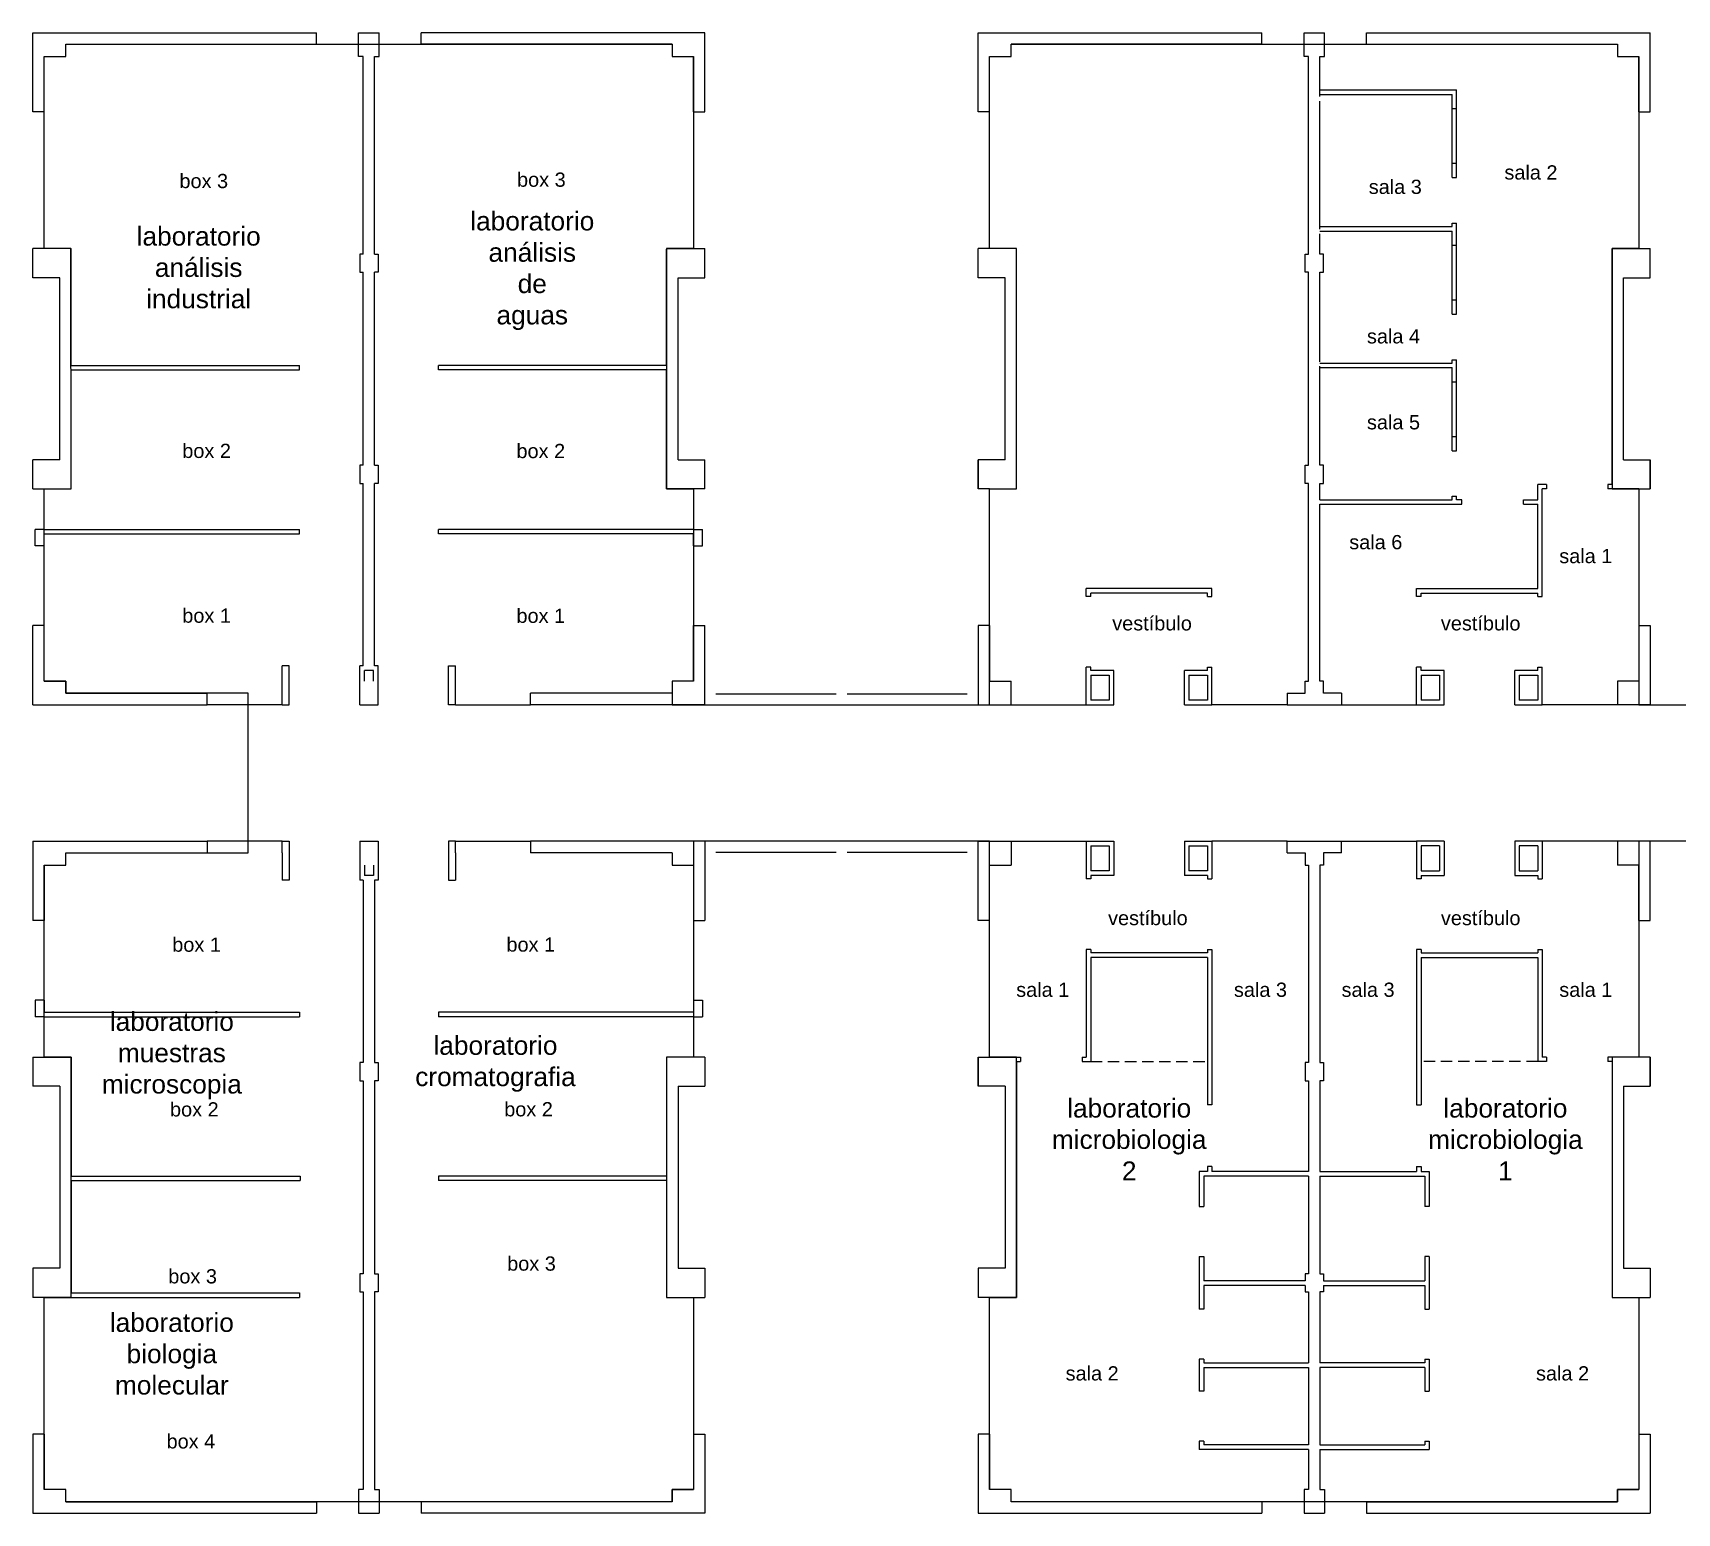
# Model space of a CAD drawing. Header units: metres. Extents: x -28.2 to 30.7, y -16.5 to 16.
# Drawn here: x -28.23 to 7.86, y -16.53 to 15.97 of the extents above; entities that cross this region are included whole.
import ezdxf

# ---------------------------------------------------------------- set-up
doc = ezdxf.new("R2010")
doc.units = ezdxf.units.M
doc.linetypes.add('TRAZOS2', pattern=[0.375, 0.25, -0.125])
for name, color, linetype in [('CAPAAUX', 5, 'Continuous'), ('CapaContorn', 7, 'Continuous'), ('CapaParets', 2, 'Continuous')]:
    doc.layers.add(name, color=color, linetype=linetype)

msp = doc.modelspace()

# ---------------------------------------------------------------- linework, layer by layer
at = {"layer": 'CapaContorn'}
msp.add_lwpolyline([(13.522, -1.782), (7.022, -1.782), (7.022, -6.518), (6.432, -6.518), (6.432, -11.795), (7.022, -11.795), (7.022, -16.012), (6.552, -16.012), (6.552, -16.282), (-6.758, -16.282), (-6.758, -16.012), (-7.228, -16.012), (-7.228, -11.795), (-6.638, -11.795), (-6.638, -6.518), (-7.228, -6.518), (-7.228, -1.782), (-13.728, -1.782), (-13.728, -6.519), (-14.318, -6.519), (-14.318, -11.795), (-13.728, -11.795), (-13.728, -16.012), (-14.198, -16.012), (-14.198, -16.282), (-27.508, -16.282), (-27.508, -16.012), (-27.978, -16.012), (-27.978, -11.797), (-27.388, -11.797), (-27.388, -6.519), (-27.978, -6.519), (-27.978, -2.302), (-27.508, -2.302), (-27.508, -2.032), (-27.508, -2.032), (-23.503, -2.032), (-23.503, 1.218), (-23.503, 1.468), (-27.508, 1.468), (-27.508, 1.738), (-27.978, 1.738), (-27.978, 5.955), (-27.388, 5.955), (-27.398, 11.233), (-27.978, 11.233), (-27.978, 15.448), (-27.978, 15.448), (-27.508, 15.448), (-27.508, 15.718), (-14.198, 15.718), (-14.198, 15.448), (-13.728, 15.448), (-13.728, 11.231), (-14.318, 11.231), (-14.318, 5.955), (-13.728, 5.955), (-13.728, 1.738), (-14.198, 1.738), (-14.198, 1.468), (-14.198, 1.218), (-7.228, 1.218), (-7.228, 5.955), (-6.638, 5.955), (-6.638, 11.231), (-7.228, 11.231), (-7.228, 15.448), (-6.758, 15.448), (-6.758, 15.718), (6.552, 15.718), (6.552, 15.448), (7.022, 15.448), (7.022, 11.231), (6.432, 11.231), (6.432, 5.955), (7.022, 5.955), (7.022, 1.218), (13.522, 1.218)], dxfattribs=at)
at = {"layer": 'CapaParets'}
for p, q in [((-28.228, 15.968), (-22.003, 15.968)), ((-28.228, 14.233), (-28.228, 15.968)), ((-22.003, 15.718), (-22.003, 15.968)), ((-21.078, 15.448), (-21.078, 15.968)), ((-21.078, 15.968), (-20.628, 15.968)), ((-21.078, 15.968), (-20.628, 15.968)), ((-20.628, 15.448), (-20.628, 15.968)), ((-19.703, 15.718), (-19.703, 15.968)), ((-13.478, 15.968), (-19.703, 15.968)), ((-13.478, 14.231), (-13.478, 15.968)), ((-7.478, 15.968), (-1.253, 15.968)), ((-7.478, 14.453), (-7.478, 15.968)), ((-1.253, 15.718), (-1.253, 15.968)), ((-0.328, 15.448), (-0.328, 15.968)), ((-0.328, 15.968), (0.122, 15.968)), ((-0.328, 15.968), (0.122, 15.968)), ((0.122, 15.448), (0.122, 15.968)), ((1.047, 15.718), (1.047, 15.968)), ((1.047, 15.968), (7.272, 15.968)), ((7.272, 15.001), (7.272, 15.968)), ((-27.508, 15.718), (-22.003, 15.718)), ((-27.508, 15.448), (-27.508, 15.718)), ((-14.198, 15.718), (-19.703, 15.718)), ((-14.198, 15.718), (-14.198, 15.448)), ((-1.253, 15.718), (-6.758, 15.718)), ((-6.758, 15.448), (-6.758, 15.718)), ((1.047, 15.718), (6.552, 15.718)), ((6.552, 15.718), (6.552, 15.448)), ((-27.978, 14.233), (-27.978, 15.448)), ((-27.978, 15.448), (-27.508, 15.448)), ((-20.978, 15.448), (-21.078, 15.448)), ((-20.978, 11.111), (-20.978, 15.448)), ((-20.728, 15.448), (-20.628, 15.448)), ((-20.728, 11.111), (-20.728, 15.448)), ((-14.198, 15.448), (-13.728, 15.448)), ((-13.728, 14.231), (-13.728, 15.448)), ((-7.228, 15.448), (-6.758, 15.448)), ((-7.228, 14.453), (-7.228, 15.448)), ((-0.228, 15.448), (-0.328, 15.448)), ((-0.228, 11.111), (-0.228, 15.448)), ((0.022, 15.448), (0.122, 15.448)), ((0.022, 14.568), (0.022, 15.448)), ((6.552, 15.448), (7.022, 15.448)), ((7.022, 15.001), (7.022, 15.448)), ((7.022, 14.231), (7.022, 15.001)), ((7.272, 14.231), (7.272, 15.001)), ((-7.478, 14.231), (-7.478, 14.453)), ((-7.228, 14.231), (-7.228, 14.453)), ((0.022, 14.718), (3.022, 14.718)), ((0.022, 14.618), (2.922, 14.618)), ((0.022, 11.658), (0.022, 14.468)), ((2.922, 12.793), (2.922, 14.618)), ((3.022, 12.793), (3.022, 14.718)), ((-27.978, 14.233), (-28.228, 14.233)), ((-13.728, 14.231), (-13.478, 14.231)), ((-7.228, 14.231), (-7.478, 14.231)), ((2.922, 14.306), (3.022, 14.306)), ((7.022, 14.231), (7.272, 14.231)), ((2.922, 13.106), (3.022, 13.106)), ((2.922, 12.793), (3.022, 12.793)), ((0.022, 11.718), (2.921, 11.718)), ((0.022, 11.618), (2.922, 11.618)), ((0.022, 11.111), (0.022, 11.558)), ((2.921, 11.718), (2.921, 11.793)), ((2.921, 11.793), (3.022, 11.793)), ((2.922, 9.793), (2.922, 11.618)), ((3.022, 9.793), (3.022, 11.793)), ((-28.228, 10.593), (-28.228, 11.233)), ((-27.978, 11.233), (-28.228, 11.233)), ((-27.978, 11.233), (-27.978, 11.233)), ((-27.398, 11.233), (-27.978, 11.233)), ((-27.398, 11.233), (-27.388, 11.223)), ((-27.388, 8.668), (-27.388, 11.223)), ((-14.318, 11.221), (-14.308, 11.231)), ((-14.318, 8.668), (-14.318, 11.221)), ((-14.308, 11.231), (-13.728, 11.231)), ((-13.728, 11.231), (-13.728, 11.231)), ((-13.728, 11.231), (-13.478, 11.231)), ((-13.478, 10.591), (-13.478, 11.231)), ((-7.478, 10.591), (-7.478, 11.231)), ((-7.228, 11.231), (-7.478, 11.231)), ((-6.638, 11.231), (-7.228, 11.231)), ((-7.228, 11.231), (-7.228, 11.231)), ((-6.638, 5.955), (-6.638, 11.231)), ((2.922, 11.306), (3.022, 11.306)), ((6.432, 6.055), (6.432, 11.231)), ((6.432, 11.231), (7.022, 11.231)), ((7.022, 11.231), (7.272, 11.231)), ((7.022, 11.231), (7.022, 11.231)), ((7.272, 10.591), (7.272, 11.231)), ((-20.978, 11.111), (-21.053, 11.111)), ((-21.053, 11.111), (-21.053, 10.711)), ((-20.728, 11.111), (-20.653, 11.111)), ((-20.653, 11.111), (-20.653, 10.711)), ((-0.303, 10.711), (-0.303, 11.111)), ((-0.303, 11.111), (-0.228, 11.111)), ((0.097, 11.111), (0.022, 11.111)), ((0.097, 10.711), (0.097, 11.111)), ((-27.638, 10.591), (-28.228, 10.591)), ((-27.638, 6.595), (-27.638, 10.593)), ((-21.053, 10.711), (-20.978, 10.711)), ((-20.978, 6.475), (-20.978, 10.711)), ((-20.728, 6.475), (-20.728, 10.711)), ((-20.653, 10.711), (-20.728, 10.711)), ((-14.068, 10.591), (-13.478, 10.591)), ((-14.068, 6.595), (-14.068, 10.591)), ((-6.888, 10.591), (-7.478, 10.591)), ((-6.888, 6.595), (-6.888, 10.591)), ((-0.228, 10.711), (-0.303, 10.711)), ((-0.228, 6.475), (-0.228, 10.711)), ((0.022, 8.748), (0.022, 10.711)), ((0.022, 10.711), (0.097, 10.711)), ((6.682, 10.591), (7.272, 10.591)), ((6.682, 6.595), (6.682, 10.591)), ((2.922, 10.106), (3.022, 10.106)), ((2.922, 9.793), (3.022, 9.793)), ((-27.388, 8.668), (-22.378, 8.668)), ((-22.378, 8.568), (-22.378, 8.668)), ((-19.328, 8.568), (-19.328, 8.668)), ((-14.318, 8.668), (-19.328, 8.668)), ((0.022, 8.718), (2.921, 8.718)), ((2.921, 8.718), (2.921, 8.793)), ((2.921, 8.793), (3.022, 8.793)), ((3.022, 6.793), (3.022, 8.793)), ((-27.388, 5.955), (-27.388, 8.568)), ((-27.388, 8.568), (-22.378, 8.568)), ((-14.318, 8.568), (-19.328, 8.568)), ((-14.318, 5.955), (-14.318, 8.568)), ((0.022, 6.475), (0.022, 8.648)), ((0.022, 8.618), (2.922, 8.618)), ((2.922, 6.793), (2.922, 8.618)), ((2.922, 8.306), (3.022, 8.306)), ((2.922, 7.106), (3.022, 7.106)), ((-27.638, 6.595), (-28.228, 6.595)), ((-28.228, 5.955), (-28.228, 6.595)), ((-14.068, 6.595), (-13.478, 6.595)), ((-13.478, 5.955), (-13.478, 6.595)), ((-6.888, 6.595), (-7.478, 6.595)), ((-7.478, 5.955), (-7.478, 6.595)), ((-7.478, 5.955), (-7.478, 6.595)), ((-7.478, 6.595), (-7.478, 5.955)), ((2.921, 6.793), (3.021, 6.793)), ((2.921, 6.793), (3.021, 6.793)), ((2.922, 6.793), (3.022, 6.793)), ((6.682, 6.595), (7.272, 6.595)), ((7.272, 5.955), (7.272, 6.595)), ((7.272, 6.595), (7.272, 5.955)), ((-20.978, 6.475), (-21.053, 6.475)), ((-21.053, 6.475), (-21.053, 6.075)), ((-20.728, 6.475), (-20.653, 6.475)), ((-20.653, 6.475), (-20.653, 6.075)), ((-0.303, 6.075), (-0.303, 6.475)), ((-0.303, 6.475), (-0.228, 6.475)), ((0.097, 6.475), (0.022, 6.475)), ((0.097, 6.075), (0.097, 6.475)), ((-28.228, 5.955), (-27.388, 5.955)), ((-21.053, 6.075), (-20.978, 6.075)), ((-20.978, 2.068), (-20.978, 6.075)), ((-20.728, 2.068), (-20.728, 6.075)), ((-20.653, 6.075), (-20.728, 6.075)), ((-13.478, 5.955), (-14.318, 5.955)), ((-7.228, 5.955), (-7.478, 5.955)), ((-7.228, 5.955), (-6.638, 5.955)), ((-7.228, 5.955), (-7.228, 5.955)), ((-0.228, 6.075), (-0.303, 6.075)), ((-0.228, 1.738), (-0.228, 6.075)), ((0.022, 6.075), (0.097, 6.075)), ((0.022, 5.718), (0.022, 6.075)), ((2.921, 5.718), (2.921, 5.793)), ((2.921, 5.793), (3.021, 5.793)), ((3.021, 5.718), (3.021, 5.793)), ((4.992, 6.055), (4.802, 6.055)), ((4.802, 5.718), (4.802, 6.055)), ((4.902, 3.593), (4.902, 5.955)), ((4.992, 5.955), (4.902, 5.955)), ((4.992, 6.055), (4.992, 5.955)), ((6.432, 6.055), (6.342, 6.055)), ((6.342, 6.055), (6.342, 5.955)), ((6.432, 5.955), (6.342, 5.955)), ((7.022, 5.955), (6.432, 5.955)), ((7.022, 5.955), (7.272, 5.955)), ((7.022, 5.955), (7.022, 5.955)), ((0.022, 5.718), (2.921, 5.718)), ((0.022, 1.738), (0.022, 5.618)), ((0.022, 5.618), (3.137, 5.618)), ((3.137, 5.718), (3.021, 5.718)), ((3.137, 5.618), (3.137, 5.718)), ((4.487, 5.618), (4.487, 5.718)), ((4.487, 5.718), (4.802, 5.718)), ((4.487, 5.618), (4.802, 5.618)), ((4.802, 3.768), (4.802, 5.618)), ((-27.978, 5.068), (-28.178, 5.068)), ((-28.178, 4.705), (-28.178, 5.068)), ((-27.978, 5.068), (-22.378, 5.068)), ((-22.378, 4.968), (-22.378, 5.068)), ((-19.328, 4.968), (-19.328, 5.068)), ((-13.728, 5.068), (-19.328, 5.068)), ((-13.728, 5.068), (-13.528, 5.068)), ((-13.528, 4.705), (-13.528, 5.068)), ((-27.978, 4.705), (-28.178, 4.705)), ((-27.978, 4.705), (-27.978, 4.968)), ((-27.978, 4.968), (-22.378, 4.968)), ((-13.728, 4.968), (-19.328, 4.968)), ((-13.728, 4.705), (-13.728, 4.968)), ((-13.728, 4.705), (-13.528, 4.705)), ((-5.108, 3.593), (-5.108, 3.768)), ((-2.348, 3.768), (-5.108, 3.768)), ((-5.008, 3.593), (-5.008, 3.668)), ((-2.448, 3.668), (-5.008, 3.668)), ((-2.448, 3.593), (-2.448, 3.668)), ((-2.348, 3.593), (-2.348, 3.768)), ((2.142, 3.768), (4.802, 3.768)), ((2.142, 3.593), (2.142, 3.768)), ((2.242, 3.668), (4.802, 3.668)), ((2.242, 3.593), (2.242, 3.668)), ((4.802, 3.593), (4.802, 3.668)), ((-5.008, 3.593), (-5.108, 3.593)), ((-2.448, 3.593), (-2.348, 3.593)), ((2.242, 3.593), (2.142, 3.593)), ((4.802, 3.593), (4.902, 3.593)), ((-28.228, 1.218), (-28.228, 2.955)), ((-27.978, 2.955), (-28.228, 2.955)), ((-27.978, 1.738), (-27.978, 2.955)), ((-13.728, 1.738), (-13.728, 2.955)), ((-13.728, 2.955), (-13.478, 2.955)), ((-13.478, 1.218), (-13.478, 2.955)), ((-7.228, 2.955), (-7.478, 2.955)), ((-7.478, 2.955), (-7.478, 2.185)), ((-7.228, 2.955), (-7.228, 2.185)), ((7.022, 2.955), (7.022, 2.733)), ((7.022, 2.955), (7.272, 2.955)), ((7.272, 2.955), (7.272, 2.733)), ((7.022, 2.733), (7.022, 1.738)), ((7.272, 2.733), (7.272, 1.218)), ((-7.478, 2.185), (-7.478, 1.218)), ((-7.228, 2.185), (-7.228, 1.738)), ((-22.753, 1.468), (-22.753, 2.068)), ((-22.603, 2.068), (-22.753, 2.068)), ((-22.603, 1.218), (-22.603, 2.068)), ((-20.978, 2.068), (-21.053, 2.068)), ((-21.053, 1.218), (-21.053, 2.068)), ((-20.753, 1.968), (-20.953, 1.968)), ((-20.953, 1.738), (-20.953, 1.968)), ((-20.753, 1.738), (-20.753, 1.968)), ((-20.653, 2.068), (-20.728, 2.068)), ((-20.653, 1.218), (-20.653, 2.068)), ((-19.103, 1.218), (-19.103, 2.068)), ((-19.103, 2.068), (-18.953, 2.068)), ((-18.953, 1.468), (-18.953, 2.068)), ((-5.108, 1.468), (-5.108, 2.043)), ((-5.008, 2.043), (-5.108, 2.043)), ((-5.008, 1.968), (-5.008, 2.043)), ((-4.503, 1.968), (-5.008, 1.968)), ((-5.008, 1.868), (-5.008, 1.318)), ((-5.008, 1.868), (-4.603, 1.868)), ((-4.603, 1.868), (-4.603, 1.318)), ((-4.503, 1.218), (-4.503, 1.968)), ((-2.448, 1.968), (-2.953, 1.968)), ((-2.953, 1.218), (-2.953, 1.968)), ((-2.853, 1.868), (-2.853, 1.318)), ((-2.853, 1.868), (-2.448, 1.868)), ((-2.448, 1.968), (-2.448, 2.043)), ((-2.448, 2.043), (-2.348, 2.043)), ((-2.448, 1.868), (-2.448, 1.318)), ((-2.348, 1.468), (-2.348, 2.043)), ((2.142, 1.468), (2.142, 2.043)), ((2.242, 2.043), (2.142, 2.043)), ((2.242, 1.968), (2.242, 2.043)), ((2.747, 1.968), (2.242, 1.968)), ((2.242, 1.868), (2.242, 1.318)), ((2.242, 1.868), (2.647, 1.868)), ((2.647, 1.868), (2.647, 1.318)), ((2.747, 1.218), (2.747, 1.968)), ((4.802, 1.968), (4.297, 1.968)), ((4.297, 1.218), (4.297, 1.968)), ((4.397, 1.868), (4.397, 1.318)), ((4.397, 1.868), (4.802, 1.868)), ((4.802, 1.968), (4.802, 2.043)), ((4.802, 2.043), (4.902, 2.043)), ((4.802, 1.868), (4.802, 1.318)), ((4.902, 1.468), (4.902, 2.043)), ((-27.978, 1.738), (-27.508, 1.738)), ((-27.508, 1.738), (-27.508, 1.468)), ((-27.508, 1.468), (-24.403, 1.468)), ((-24.403, 1.218), (-24.403, 1.468)), ((-22.753, 1.218), (-22.753, 1.468)), ((-22.753, 1.468), (-22.753, 1.468)), ((-18.953, 1.218), (-18.953, 1.468)), ((-18.953, 1.468), (-18.953, 1.468)), ((-14.198, 1.468), (-17.303, 1.468)), ((-17.303, 1.218), (-17.303, 1.468)), ((-13.728, 1.738), (-14.198, 1.738)), ((-14.198, 1.738), (-14.198, 1.468)), ((-13.238, 1.458), (-10.598, 1.458)), ((-10.358, 1.458), (-7.718, 1.458)), ((-7.228, 1.738), (-6.758, 1.738)), ((-6.758, 1.218), (-6.758, 1.738)), ((-5.108, 1.218), (-5.108, 1.468)), ((-2.348, 1.218), (-2.348, 1.468)), ((-0.698, 1.468), (-0.698, 1.218)), ((-0.698, 1.468), (-0.303, 1.468)), ((-0.303, 1.468), (-0.303, 1.738)), ((-0.303, 1.738), (-0.228, 1.738)), ((0.097, 1.738), (0.022, 1.738)), ((0.097, 1.468), (0.097, 1.738)), ((0.492, 1.468), (0.097, 1.468)), ((0.492, 1.468), (0.492, 1.218)), ((2.142, 1.218), (2.142, 1.468)), ((4.902, 1.218), (4.902, 1.468)), ((7.022, 1.738), (6.552, 1.738)), ((6.552, 1.738), (6.552, 1.218)), ((-28.228, 1.218), (-24.403, 1.218)), ((-22.753, 1.218), (-24.403, 1.218)), ((-22.753, 1.218), (-22.603, 1.218)), ((-21.053, 1.218), (-20.653, 1.218)), ((-18.953, 1.218), (-19.103, 1.218)), ((-18.953, 1.218), (-17.303, 1.218)), ((-13.478, 1.218), (-17.303, 1.218)), ((-7.478, 1.218), (-6.758, 1.218)), ((-6.758, 1.218), (-5.108, 1.218)), ((-5.108, 1.218), (-4.503, 1.218)), ((-4.603, 1.318), (-5.008, 1.318)), ((-2.953, 1.218), (-2.348, 1.218)), ((-2.448, 1.318), (-2.853, 1.318)), ((-0.698, 1.218), (-2.348, 1.218)), ((-0.698, 1.218), (0.492, 1.218)), ((0.492, 1.218), (2.142, 1.218)), ((2.142, 1.218), (2.747, 1.218)), ((2.647, 1.318), (2.242, 1.318)), ((4.297, 1.218), (4.902, 1.218)), ((4.802, 1.318), (4.397, 1.318)), ((6.552, 1.218), (4.902, 1.218)), ((7.272, 1.218), (6.552, 1.218)), ((-28.228, -1.782), (-24.403, -1.782)), ((-28.228, -1.782), (-28.228, -3.519)), ((-24.403, -1.782), (-24.403, -2.032)), ((-22.753, -1.782), (-24.403, -1.782)), ((-22.753, -2.032), (-22.753, -1.782)), ((-22.753, -1.782), (-22.603, -1.782)), ((-22.603, -1.782), (-22.603, -2.632)), ((-21.053, -1.782), (-20.653, -1.782)), ((-21.053, -1.782), (-21.053, -2.632)), ((-20.653, -1.782), (-20.653, -2.632)), ((-19.103, -1.782), (-19.103, -2.632)), ((-18.953, -1.782), (-19.103, -1.782)), ((-18.953, -2.032), (-18.953, -1.782)), ((-18.953, -1.782), (-17.303, -1.782)), ((-13.478, -1.782), (-17.303, -1.782)), ((-17.303, -1.782), (-17.303, -2.032)), ((-13.478, -1.782), (-13.478, -3.519)), ((-7.478, -1.782), (-6.758, -1.782)), ((-7.478, -2.749), (-7.478, -1.782)), ((-6.758, -1.782), (-6.758, -2.302)), ((-6.758, -1.782), (-5.108, -1.782)), ((-5.108, -1.782), (-5.108, -2.607)), ((-5.108, -1.782), (-4.503, -1.782)), ((-4.503, -1.782), (-4.503, -2.532)), ((-2.953, -1.782), (-2.348, -1.782)), ((-2.953, -1.782), (-2.953, -2.532)), ((-2.348, -1.782), (-2.348, -2.032)), ((-0.698, -1.782), (-2.348, -1.782)), ((-0.698, -2.032), (-0.698, -1.782)), ((-0.698, -1.782), (0.492, -1.782)), ((0.492, -1.782), (2.142, -1.782)), ((0.492, -2.032), (0.492, -1.782)), ((2.747, -1.782), (2.142, -1.782)), ((2.142, -1.782), (2.142, -2.032)), ((2.747, -1.782), (2.747, -2.532)), ((4.902, -1.782), (4.297, -1.782)), ((4.297, -1.782), (4.297, -2.532)), ((4.902, -1.782), (4.902, -2.607)), ((6.552, -1.782), (4.902, -1.782)), ((6.552, -1.782), (6.552, -2.302)), ((7.272, -1.782), (6.552, -1.782)), ((7.272, -2.749), (7.272, -1.782)), ((-27.508, -2.032), (-24.403, -2.032)), ((-27.508, -2.302), (-27.508, -2.032)), ((-22.753, -2.032), (-22.753, -2.032)), ((-22.753, -2.032), (-22.753, -2.632)), ((-18.953, -2.032), (-18.953, -2.632)), ((-18.953, -2.032), (-18.953, -2.032)), ((-14.198, -2.032), (-17.303, -2.032)), ((-14.198, -2.032), (-14.198, -2.302)), ((-13.238, -2.022), (-10.598, -2.022)), ((-10.358, -2.022), (-7.718, -2.022)), ((-5.008, -1.882), (-5.008, -2.432)), ((-5.008, -1.882), (-4.603, -1.882)), ((-4.603, -1.882), (-4.603, -2.432)), ((-2.853, -1.882), (-2.853, -2.432)), ((-2.853, -1.882), (-2.448, -1.882)), ((-2.448, -1.882), (-2.448, -2.432)), ((-2.348, -2.032), (-2.348, -2.607)), ((-0.698, -2.032), (-0.303, -2.032)), ((-0.303, -2.032), (-0.303, -2.302)), ((0.492, -2.032), (0.097, -2.032)), ((0.097, -2.032), (0.097, -2.302)), ((2.142, -2.032), (2.142, -2.607)), ((2.647, -1.882), (2.242, -1.882)), ((2.242, -1.882), (2.242, -2.432)), ((2.647, -1.882), (2.647, -2.432)), ((4.802, -1.882), (4.397, -1.882)), ((4.397, -1.882), (4.397, -2.432)), ((4.802, -1.882), (4.802, -2.432)), ((-27.978, -2.302), (-27.508, -2.302)), ((-27.978, -2.302), (-27.978, -3.519)), ((-20.953, -2.302), (-20.953, -2.532)), ((-20.753, -2.302), (-20.753, -2.532)), ((-14.198, -2.302), (-13.728, -2.302)), ((-13.728, -2.302), (-13.728, -3.519)), ((-7.228, -2.302), (-6.758, -2.302)), ((-7.228, -2.749), (-7.228, -2.302)), ((-4.603, -2.432), (-5.008, -2.432)), ((-2.448, -2.432), (-2.853, -2.432)), ((-0.303, -2.302), (-0.228, -2.302)), ((-0.228, -2.302), (-0.228, -6.639)), ((0.022, -2.302), (0.022, -6.639)), ((0.097, -2.302), (0.022, -2.302)), ((2.242, -2.432), (2.647, -2.432)), ((4.397, -2.432), (4.802, -2.432)), ((7.022, -2.302), (6.552, -2.302)), ((7.022, -2.749), (7.022, -2.302)), ((-22.603, -2.632), (-22.753, -2.632)), ((-20.978, -2.632), (-21.053, -2.632)), ((-20.978, -2.632), (-20.978, -6.639)), ((-20.753, -2.532), (-20.953, -2.532)), ((-20.653, -2.632), (-20.728, -2.632)), ((-20.728, -2.632), (-20.728, -6.639)), ((-19.103, -2.632), (-18.953, -2.632)), ((-7.478, -3.519), (-7.478, -2.749)), ((-7.228, -3.519), (-7.228, -2.749)), ((-5.008, -2.607), (-5.108, -2.607)), ((-5.008, -2.532), (-5.008, -2.607)), ((-4.503, -2.532), (-5.008, -2.532)), ((-2.448, -2.532), (-2.953, -2.532)), ((-2.448, -2.532), (-2.448, -2.607)), ((-2.448, -2.607), (-2.348, -2.607)), ((2.242, -2.607), (2.142, -2.607)), ((2.242, -2.532), (2.747, -2.532)), ((2.242, -2.532), (2.242, -2.607)), ((4.297, -2.532), (4.802, -2.532)), ((4.802, -2.532), (4.802, -2.607)), ((4.802, -2.607), (4.902, -2.607)), ((7.022, -3.519), (7.022, -2.749)), ((7.272, -3.519), (7.272, -2.749)), ((-27.978, -3.519), (-28.228, -3.519)), ((-13.728, -3.519), (-13.478, -3.519)), ((-7.228, -3.518), (-7.478, -3.518)), ((7.022, -3.518), (7.272, -3.518)), ((-5.108, -4.157), (-5.108, -6.518)), ((-5.008, -4.157), (-5.108, -4.157)), ((-5.008, -4.157), (-5.008, -4.232)), ((-2.448, -4.232), (-5.008, -4.232)), ((-2.448, -4.157), (-2.348, -4.157)), ((-2.448, -4.157), (-2.448, -4.232)), ((-2.348, -4.157), (-2.348, -7.571)), ((2.142, -4.157), (2.142, -7.571)), ((2.242, -4.157), (2.142, -4.157)), ((2.242, -4.157), (2.242, -4.232)), ((2.242, -4.232), (4.802, -4.232)), ((4.802, -4.157), (4.902, -4.157)), ((4.802, -4.157), (4.802, -4.232)), ((4.902, -4.157), (4.902, -6.518)), ((-5.008, -4.332), (-5.008, -6.618)), ((-2.448, -4.332), (-5.008, -4.332)), ((-2.448, -4.332), (-2.448, -7.571)), ((2.242, -4.332), (2.242, -7.571)), ((2.242, -4.332), (4.802, -4.332)), ((4.802, -4.332), (4.802, -6.618)), ((-27.978, -5.269), (-28.178, -5.269)), ((-28.178, -5.269), (-28.178, -5.632)), ((-27.978, -5.269), (-27.978, -5.532)), ((-13.728, -5.269), (-13.728, -5.532)), ((-13.728, -5.269), (-13.528, -5.269)), ((-13.528, -5.269), (-13.528, -5.632)), ((-27.978, -5.632), (-28.178, -5.632)), ((-27.978, -5.532), (-22.378, -5.532)), ((-27.978, -5.632), (-22.378, -5.632)), ((-22.378, -5.532), (-22.378, -5.632)), ((-13.728, -5.532), (-19.328, -5.532)), ((-19.328, -5.532), (-19.328, -5.632)), ((-13.728, -5.632), (-19.328, -5.632)), ((-13.728, -5.632), (-13.528, -5.632)), ((-28.228, -6.519), (-27.388, -6.519)), ((-28.228, -6.519), (-28.228, -7.159)), ((-28.228, -6.519), (-28.228, -7.159)), ((-27.388, -6.519), (-27.388, -9.132)), ((-20.978, -6.639), (-21.053, -6.639)), ((-21.053, -6.639), (-21.053, -7.039)), ((-20.728, -6.639), (-20.653, -6.639)), ((-20.653, -6.639), (-20.653, -7.039)), ((-14.318, -6.519), (-14.318, -9.132)), ((-13.478, -6.519), (-14.318, -6.519)), ((-13.478, -6.519), (-13.478, -7.159)), ((-7.478, -6.518), (-6.548, -6.518)), ((-7.478, -7.159), (-7.478, -6.518)), ((-7.478, -6.519), (-7.478, -7.159)), ((-7.478, -6.519), (-7.478, -7.159)), ((-7.478, -6.519), (-7.478, -7.159)), ((-6.638, -6.618), (-6.638, -11.795)), ((-6.638, -6.618), (-6.548, -6.618)), ((-6.548, -6.518), (-6.548, -6.618)), ((-5.198, -6.518), (-5.198, -6.618)), ((-5.198, -6.518), (-5.108, -6.518)), ((-5.198, -6.618), (-5.008, -6.618)), ((-0.228, -6.639), (-0.303, -6.639)), ((-0.303, -6.639), (-0.303, -7.039)), ((0.022, -6.639), (0.097, -6.639)), ((0.097, -6.639), (0.097, -7.039)), ((4.992, -6.618), (4.802, -6.618)), ((4.992, -6.518), (4.902, -6.518)), ((4.992, -6.518), (4.992, -6.618)), ((7.272, -6.518), (6.342, -6.518)), ((6.342, -6.518), (6.342, -6.618)), ((6.432, -6.618), (6.342, -6.618)), ((6.432, -6.619), (6.432, -11.795)), ((7.272, -6.518), (7.272, -7.159)), ((7.272, -7.159), (7.272, -6.518)), ((-27.638, -7.159), (-28.228, -7.159)), ((-27.638, -7.159), (-27.638, -11.157)), ((-21.053, -7.039), (-20.978, -7.039)), ((-20.978, -7.039), (-20.978, -11.275)), ((-20.653, -7.039), (-20.728, -7.039)), ((-20.728, -7.039), (-20.728, -11.275)), ((-14.068, -7.159), (-14.068, -11.155)), ((-14.068, -7.159), (-13.478, -7.159)), ((-6.888, -7.159), (-7.478, -7.159)), ((-6.888, -7.159), (-6.888, -11.155)), ((-0.303, -7.039), (-0.228, -7.039)), ((-0.228, -7.039), (-0.228, -9.032)), ((0.097, -7.039), (0.022, -7.039)), ((0.022, -7.039), (0.022, -9.032)), ((6.682, -7.159), (6.682, -11.155)), ((6.682, -7.159), (7.272, -7.159)), ((-2.348, -7.571), (-2.448, -7.571)), ((2.142, -7.571), (2.242, -7.571)), ((-2.348, -8.921), (-2.448, -8.921)), ((-2.448, -8.921), (-2.448, -9.032)), ((-2.348, -8.921), (-2.348, -9.032)), ((2.142, -8.921), (2.242, -8.921)), ((2.142, -8.921), (2.142, -9.032)), ((2.242, -8.921), (2.242, -9.032)), ((-27.388, -9.132), (-22.358, -9.132)), ((-27.388, -9.232), (-27.388, -11.697)), ((-27.388, -9.232), (-22.358, -9.232)), ((-22.358, -9.132), (-22.358, -9.232)), ((-20.978, -9.132), (-20.978, -9.232)), ((-14.318, -9.132), (-19.328, -9.132)), ((-19.328, -9.132), (-19.328, -9.232)), ((-14.318, -9.232), (-19.328, -9.232)), ((-14.318, -9.232), (-14.318, -11.795)), ((-2.448, -9.032), (-2.628, -9.032)), ((-2.628, -9.032), (-2.628, -9.799)), ((-0.228, -9.132), (-2.528, -9.132)), ((-2.528, -9.132), (-2.528, -9.799)), ((-0.228, -9.032), (-2.348, -9.032)), ((-0.228, -9.132), (-0.228, -11.275)), ((0.022, -9.032), (2.142, -9.032)), ((0.022, -9.132), (0.022, -11.275)), ((0.022, -9.132), (2.322, -9.132)), ((2.242, -9.032), (2.422, -9.032)), ((2.322, -9.132), (2.322, -9.799)), ((2.422, -9.032), (2.422, -9.799)), ((-2.628, -9.799), (-2.528, -9.799)), ((2.422, -9.799), (2.322, -9.799)), ((-27.638, -11.155), (-28.228, -11.155)), ((-28.228, -11.157), (-28.228, -11.797)), ((-14.068, -11.155), (-13.478, -11.155)), ((-13.478, -11.155), (-13.478, -11.795)), ((-6.888, -11.155), (-7.478, -11.155)), ((-7.478, -11.155), (-7.478, -11.795)), ((-2.628, -10.899), (-2.528, -10.899)), ((-2.628, -10.899), (-2.628, -12.053)), ((-2.528, -10.899), (-2.528, -11.432)), ((2.422, -10.899), (2.322, -10.899)), ((2.322, -10.899), (2.322, -11.432)), ((2.422, -10.899), (2.422, -12.053)), ((6.682, -11.155), (7.272, -11.155)), ((7.272, -11.155), (7.272, -11.795)), ((-20.978, -11.275), (-21.053, -11.275)), ((-21.053, -11.275), (-21.053, -11.675)), ((-20.728, -11.275), (-20.653, -11.275)), ((-20.653, -11.275), (-20.653, -11.675)), ((-0.303, -11.432), (-2.528, -11.432)), ((-0.303, -11.532), (-2.528, -11.532)), ((-2.528, -11.532), (-2.528, -12.053)), ((-0.228, -11.275), (-0.303, -11.275)), ((-0.303, -11.275), (-0.303, -11.432)), ((-0.303, -11.532), (-0.303, -11.675)), ((0.022, -11.275), (0.097, -11.275)), ((0.097, -11.275), (0.097, -11.432)), ((0.097, -11.432), (2.322, -11.432)), ((0.097, -11.532), (2.322, -11.532)), ((0.097, -11.532), (0.097, -11.675)), ((2.322, -11.532), (2.322, -12.053)), ((-27.978, -11.797), (-28.228, -11.797)), ((-27.388, -11.797), (-27.978, -11.797)), ((-27.978, -11.797), (-27.978, -11.797)), ((-27.388, -11.695), (-22.378, -11.695)), ((-27.388, -11.795), (-22.378, -11.795)), ((-22.378, -11.695), (-22.378, -11.795)), ((-21.053, -11.675), (-20.978, -11.675)), ((-20.978, -11.675), (-20.978, -16.012)), ((-20.978, -11.695), (-20.978, -11.795)), ((-20.653, -11.675), (-20.728, -11.675)), ((-20.728, -11.675), (-20.728, -16.012)), ((-14.318, -11.795), (-13.728, -11.795)), ((-13.728, -11.795), (-13.728, -11.795)), ((-13.728, -11.795), (-13.478, -11.795)), ((-7.228, -11.795), (-7.478, -11.795)), ((-6.638, -11.795), (-7.228, -11.795)), ((-7.228, -11.795), (-7.228, -11.795)), ((-0.303, -11.675), (-0.228, -11.675)), ((-0.228, -11.675), (-0.228, -13.232)), ((0.097, -11.675), (0.022, -11.675)), ((0.022, -11.675), (0.022, -13.232)), ((6.432, -11.795), (7.022, -11.795)), ((7.022, -11.795), (7.272, -11.795)), ((7.022, -11.795), (7.022, -11.795)), ((-2.528, -12.053), (-2.628, -12.053)), ((2.322, -12.053), (2.422, -12.053)), ((-2.528, -13.153), (-2.628, -13.153)), ((-2.628, -13.153), (-2.628, -13.853)), ((-2.528, -13.153), (-2.528, -13.232)), ((-2.528, -13.232), (-0.228, -13.232)), ((-2.528, -13.332), (-0.228, -13.332)), ((-2.528, -13.332), (-2.528, -13.853)), ((-0.228, -13.332), (-0.228, -15.032)), ((2.322, -13.232), (0.022, -13.232)), ((2.322, -13.332), (0.022, -13.332)), ((0.022, -13.332), (0.022, -15.032)), ((2.322, -13.153), (2.422, -13.153)), ((2.322, -13.153), (2.322, -13.232)), ((2.322, -13.332), (2.322, -13.853)), ((2.422, -13.153), (2.422, -13.853)), ((-2.528, -13.853), (-2.628, -13.853)), ((2.322, -13.853), (2.422, -13.853)), ((-13.728, -14.795), (-13.478, -14.795)), ((-13.728, -14.795), (-13.728, -16.012)), ((-13.478, -14.795), (-13.478, -16.532)), ((-7.228, -14.795), (-7.478, -14.795)), ((-7.478, -14.795), (-7.478, -15.017)), ((-7.228, -14.795), (-7.228, -15.017)), ((7.022, -14.795), (7.022, -15.565)), ((7.022, -14.795), (7.272, -14.795)), ((7.272, -14.795), (7.272, -15.565)), ((-27.978, -14.797), (-28.228, -14.797)), ((-28.228, -14.797), (-28.228, -16.532)), ((-27.978, -14.797), (-27.978, -16.012)), ((-7.478, -15.017), (-7.478, -16.532)), ((-7.228, -15.017), (-7.228, -16.012)), ((-2.528, -14.953), (-2.628, -14.953)), ((-2.628, -14.953), (-2.628, -15.132)), ((-0.228, -15.132), (-2.628, -15.132)), ((-2.528, -14.953), (-2.528, -15.032)), ((-0.228, -15.032), (-2.528, -15.032)), ((-0.228, -15.132), (-0.228, -16.012)), ((0.022, -15.032), (2.322, -15.032)), ((0.022, -15.132), (2.422, -15.132)), ((0.022, -15.132), (0.022, -16.012)), ((2.322, -14.953), (2.422, -14.953)), ((2.322, -14.953), (2.322, -15.032)), ((2.422, -14.953), (2.422, -15.132)), ((7.022, -15.565), (7.022, -16.012)), ((7.272, -15.565), (7.272, -16.532)), ((-27.508, -16.012), (-27.978, -16.012)), ((-27.508, -16.282), (-27.508, -16.012)), ((-21.078, -16.012), (-21.078, -16.532)), ((-20.978, -16.012), (-21.078, -16.012)), ((-20.728, -16.012), (-20.628, -16.012)), ((-20.628, -16.012), (-20.628, -16.532)), ((-14.198, -16.282), (-14.198, -16.012)), ((-14.198, -16.012), (-13.728, -16.012)), ((-6.758, -16.012), (-7.228, -16.012)), ((-6.758, -16.282), (-6.758, -16.012)), ((-0.328, -16.012), (-0.328, -16.532)), ((-0.228, -16.012), (-0.328, -16.012)), ((0.022, -16.012), (0.122, -16.012)), ((0.122, -16.012), (0.122, -16.532)), ((6.552, -16.282), (6.552, -16.012)), ((6.552, -16.012), (7.022, -16.012)), ((-28.228, -16.532), (-22.003, -16.532)), ((-27.508, -16.282), (-22.003, -16.282)), ((-22.003, -16.282), (-22.003, -16.532)), ((-21.078, -16.532), (-20.628, -16.532)), ((-14.198, -16.282), (-19.703, -16.282)), ((-19.703, -16.282), (-19.703, -16.532)), ((-13.478, -16.532), (-19.703, -16.532)), ((-7.478, -16.532), (-1.253, -16.532)), ((-1.253, -16.282), (-6.758, -16.282)), ((-1.253, -16.282), (-1.253, -16.532)), ((-0.328, -16.532), (0.122, -16.532)), ((1.047, -16.282), (6.552, -16.282)), ((1.047, -16.282), (1.047, -16.532)), ((1.047, -16.532), (7.272, -16.532))]:
    msp.add_line(p, q, dxfattribs=at)
at = {"layer": 'CapaParets', "linetype": 'TRAZOS2'}
for p, q in [((-5.008, -6.618), (-2.448, -6.618)), ((4.802, -6.618), (2.242, -6.618))]:
    msp.add_line(p, q, dxfattribs=at)

# ---------------------------------------------------------------- texts
at = {"layer": 'CAPAAUX', "width": 1.5019}
for s, insert, char_height, attachment_point in [('\\fArial|b0|i0|c0|p34;sala 2', (4.653, 12.744), 0.3125, 8), ('\\fArial|b0|i0|c0|p34;box 3', (-24.477, 12.872), 0.3125, 2), ('\\fArial|b0|i0|c0|p34;box 3', (-17.067, 12.902), 0.3125, 2), ('\\fArial|b0|i0|c0|p34;sala 3', (1.675, 12.744), 0.3125, 2), ('{\\fArial|b0|i0|c0|p34;laboratorio análisis de aguas}', (-17.267, 12.043), 0.4125, 2), ('{\\fArial|b0|i0|c0|p34;laboratorio análisis industrial}', (-24.589, 11.71), 0.4125, 2), ('{\\fArial|b0|i0|c0|p34;sala 4}', (1.636, 9.462), 0.3125, 2), ('{\\fArial|b0|i0|c0|p34;sala 5}', (1.636, 7.575), 0.3125, 2), ('\\fArial|b0|i0|c0|p34;box 2', (-24.415, 6.947), 0.3125, 2), ('\\fArial|b0|i0|c0|p34;box 2', (-17.08, 6.944), 0.3125, 2), ('\\fArial|b0|i0|c0|p34;sala 6', (1.247, 4.626), 0.3125, 8), ('\\fArial|b0|i0|c0|p34;sala 1', (5.857, 4.321), 0.3125, 8), ('\\fArial|b0|i0|c0|p34;box 1', (-24.415, 3.33), 0.3125, 2), ('\\fArial|b0|i0|c0|p34;box 1', (-17.08, 3.327), 0.3125, 2), ('\\fArial|b0|i0|c0|p34;vestíbulo', (-3.663, 3.161), 0.3125, 2), ('\\fArial|b0|i0|c0|p34;vestíbulo', (3.55, 3.161), 0.3125, 2), ('\\fArial|b0|i0|c0|p34;vestíbulo', (-3.755, -3.31), 0.3125, 2), ('\\fArial|b0|i0|c0|p34;vestíbulo', (3.55, -3.31), 0.3125, 2), ('\\fArial|b0|i0|c0|p34;box 1', (-24.635, -3.894), 0.3125, 2), ('\\fArial|b0|i0|c0|p34;box 1', (-17.3, -3.891), 0.3125, 2), ('\\fArial|b0|i0|c0|p34;sala 1', (-6.063, -4.884), 0.3125, 2), ('\\fArial|b0|i0|c0|p34;sala 3', (-1.284, -4.884), 0.3125, 2), ('\\fArial|b0|i0|c0|p34;sala 3', (1.078, -4.884), 0.3125, 2), ('\\fArial|b0|i0|c0|p34;sala 1', (5.857, -4.884), 0.3125, 2), ('{\\fArial|b0|i0|c0|p34;laboratorio muestras\\Pmicroscopia}', (-25.178, -5.532), 0.4125, 2), ('{\\fArial|b0|i0|c0|p34;laboratorio cromatografia}', (-18.075, -6.057), 0.4125, 2), ('\\fArial|b0|i0|c0|p34;box 2', (-24.684, -7.511), 0.3125, 2), ('\\fArial|b0|i0|c0|p34;box 2', (-17.349, -7.508), 0.3125, 2), ('{\\fArial|b0|i0|c0|p34;laboratorio microbiologia 2}', (-4.165, -7.435), 0.4125, 2), ('{\\fArial|b0|i0|c0|p34;laboratorio microbiologia 1}', (4.092, -7.435), 0.4125, 2), ('\\fArial|b0|i0|c0|p34;box 3', (-24.722, -11.176), 0.3125, 2), ('\\fArial|b0|i0|c0|p34;box 3', (-17.284, -10.896), 0.3125, 2), ('{\\fArial|b0|i0|c0|p34;laboratorio biologia molecular}', (-25.178, -12.14), 0.4125, 2), ('\\fArial|b0|i0|c0|p34;sala 2', (-4.978, -13.307), 0.3125, 2), ('\\fArial|b0|i0|c0|p34;sala 2', (5.347, -13.307), 0.3125, 2), ('{\\fArial|b0|i0|c0|p34;box 4}', (-24.76, -14.8), 0.3125, 2)]:
    msp.add_mtext(s, dxfattribs=dict(at, insert=insert, char_height=char_height, attachment_point=attachment_point))

doc.saveas('drawing.dxf')
